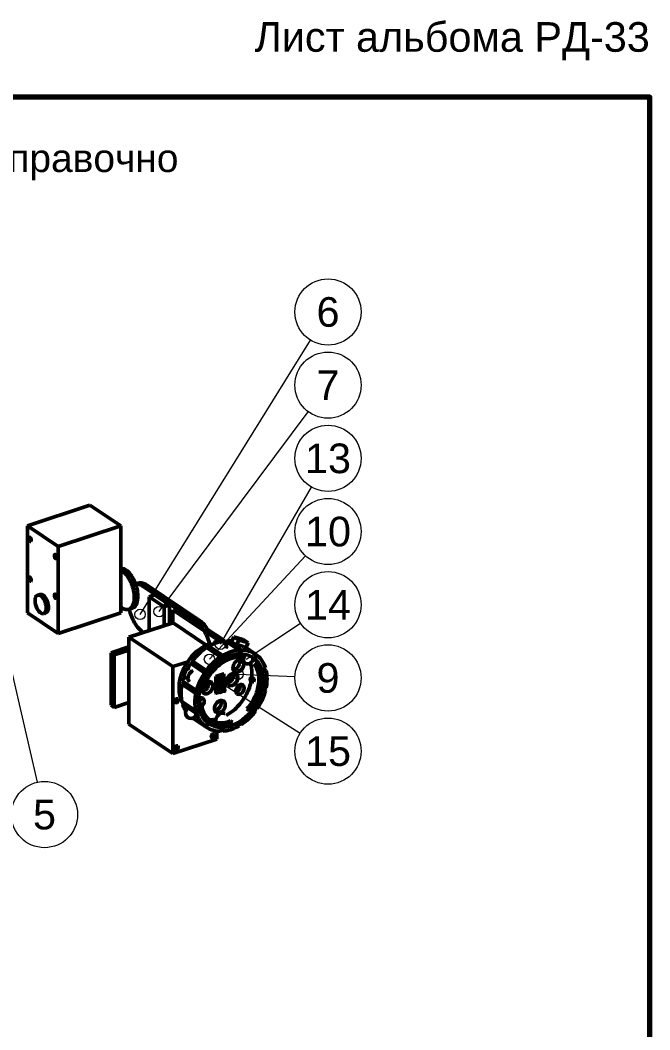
# Model space of a CAD drawing. Header units: millimetres. Extents: x 40 to 830, y 10 to 593.
# Drawn here: x 685.4 to 830, y 359.9 to 591.6 of the extents above; entities that cross this region are included whole.
import ezdxf
from ezdxf.enums import TextEntityAlignment as Align

# ---------------------------------------------------------------- set-up
doc = ezdxf.new("R2010")
doc.units = ezdxf.units.MM
doc.header["$LTSCALE"] = 2
for name, color, linetype, lineweight in [('КОНТУР', 7, 'Continuous', 50), ('РАЗМЕРЫ', 5, 'Continuous', 18), ('РАМКА', 7, 'Continuous', 70), ('ТЕКСТ', 7, 'Continuous', 25)]:
    doc.layers.add(name, color=color, linetype=linetype, lineweight=lineweight)
doc.styles.add('GOST', font='arial.ttf')

msp = doc.modelspace()

# ---------------------------------------------------------------- linework, layer by layer
at = {"layer": 'КОНТУР'}
for p, q in [((687.1, 475.6), (701.43, 480.31)), ((708.52, 475.56), (701.43, 480.31)), ((694.19, 470.85), (687.1, 475.6)), ((687.1, 455.64), (687.1, 475.6)), ((694.19, 470.85), (708.52, 475.56)), ((708.52, 455.6), (708.52, 475.56)), ((694.19, 450.89), (694.19, 470.85)), ((711.94, 462.23), (712.57, 462.44)), ((714.45, 462.03), (713.63, 461.77)), ((713.63, 461.77), (725.82, 453.59)), ((714.45, 462.03), (726.64, 453.86)), ((689.45, 459.7), (689.94, 459.86)), ((715.04, 459.32), (716.27, 459.73)), ((715.04, 451.53), (715.04, 459.32)), ((715.04, 459.32), (718.48, 457.02)), ((716.27, 459.73), (719.71, 457.42)), ((710.39, 456.41), (711.21, 456.68)), ((718.48, 457.02), (719.71, 457.42)), ((718.48, 452.66), (718.48, 457.02)), ((719.71, 453.06), (719.71, 457.42)), ((694.19, 450.89), (687.1, 455.64)), ((690.85, 455.43), (691.34, 455.59)), ((694.19, 450.89), (708.52, 455.6)), ((720.51, 456.32), (720.51, 453.33)), ((727.67, 451.52), (720.51, 456.32)), ((720.56, 453.34), (710.43, 450.01)), ((720.56, 453.34), (728.18, 448.23)), ((726.64, 453.86), (725.82, 453.59)), ((710.43, 450.01), (720.47, 443.28)), ((710.43, 450.01), (710.43, 430.05)), ((713.74, 451.1), (713.63, 451.17)), ((727.67, 451.52), (728.49, 451.79)), ((731.12, 449.2), (727.67, 451.52)), ((731.94, 449.47), (728.49, 451.79)), ((733.96, 449), (734.48, 450.13)), ((734.48, 450.13), (736.61, 449.51)), ((735.63, 449.36), (734.48, 450.13)), ((706.34, 446.45), (710.43, 447.8)), ((728.23, 447.63), (731.43, 445.49)), ((728.66, 448.45), (729.11, 448.15)), ((728.79, 447.97), (731.98, 445.83)), ((729.89, 448.85), (730.2, 448.65)), ((729.89, 448.52), (729.89, 448.85)), ((731.94, 449.47), (731.12, 449.2)), ((731.12, 449.03), (731.12, 449.2)), ((731.94, 449.13), (731.94, 449.47)), ((732.51, 449.2), (735.71, 447.05)), ((733.07, 449.22), (736.26, 447.08)), ((733.96, 449), (735.11, 448.23)), ((735.11, 448.23), (735.63, 449.36)), ((735.63, 449.36), (737.76, 448.74)), ((737.76, 448.74), (736.61, 449.51)), ((737.24, 447.6), (737.76, 448.74)), ((737.25, 447.63), (739.45, 446.15)), ((737.25, 447.63), (739.47, 446.14)), ((706.34, 434.4), (706.34, 446.45)), ((706.34, 446.45), (707.05, 445.97)), ((707.05, 445.97), (710.43, 447.08)), ((707.05, 433.92), (707.05, 445.97)), ((736.53, 446.13), (736.19, 445.59)), ((736.19, 445.59), (736.49, 445.42)), ((736.21, 445.61), (736.49, 445.42)), ((736.53, 446.14), (736.53, 446.13)), ((739.47, 446.11), (739.89, 445.82)), ((723.91, 444.41), (720.47, 443.28)), ((720.47, 443.28), (720.47, 423.32)), ((724.6, 443.99), (727.8, 441.85)), ((725.01, 444.56), (728.2, 442.42)), ((736.71, 444.3), (737.12, 444.02)), ((739.14, 443.94), (739.44, 443.77)), ((739.14, 443.94), (739.6, 443.63)), ((739.77, 444.31), (739.44, 443.77)), ((739.89, 443.46), (739.44, 443.77)), ((739.6, 443.63), (739.89, 443.46)), ((739.77, 444.31), (740.23, 444)), ((740.23, 444), (739.89, 443.46)), ((740.23, 444), (740.23, 444)), ((741.55, 442.65), (741.91, 442.41)), ((730.34, 440.97), (732.23, 441.59)), ((730.34, 437.18), (730.34, 440.97)), ((730.43, 440.91), (730.34, 440.97)), ((730.43, 440.91), (732.23, 441.51)), ((730.43, 437.2), (730.43, 440.91)), ((730.8, 440.36), (731.32, 440.01)), ((731.05, 440.73), (731.57, 440.38)), ((731.61, 440.63), (732.14, 440.27)), ((731.87, 441), (732.39, 440.65)), ((732.23, 441.51), (732.14, 441.57)), ((732.23, 441.51), (732.23, 441.59)), ((732.23, 440.76), (732.23, 441.51)), ((738.67, 440.81), (739.18, 440.46)), ((722.59, 439.25), (725.78, 437.11)), ((722.74, 439.9), (725.93, 437.76)), ((727.3, 439.44), (727.31, 439.47)), ((727.3, 439.44), (727.76, 439.13)), ((727.32, 439.49), (727.83, 439.56)), ((727.32, 439.49), (727.32, 439.49)), ((727.76, 439.13), (727.83, 439.56)), ((730.8, 439.48), (731.32, 439.12)), ((730.8, 438.59), (731.32, 438.24)), ((731.05, 439.85), (731.57, 439.5)), ((731.05, 438.97), (731.57, 438.61)), ((731.05, 438.08), (731.57, 437.73)), ((731.61, 439.74), (732.14, 439.39)), ((731.61, 438.86), (732.14, 438.51)), ((731.61, 437.98), (732.14, 437.63)), ((731.87, 440.12), (732.39, 439.77)), ((731.87, 439.24), (732.39, 438.88)), ((731.87, 438.35), (732.39, 438)), ((732.23, 439.87), (732.23, 440.25)), ((732.23, 438.99), (732.23, 439.37)), ((732.23, 438.11), (732.23, 438.49)), ((738.23, 440.19), (738.48, 440.03)), ((738.43, 440.2), (738.94, 439.85)), ((730.43, 437.2), (730.34, 437.26)), ((730.34, 437.18), (730.43, 437.21)), ((730.43, 437.2), (731.18, 437.45)), ((730.8, 437.71), (731.32, 437.36)), ((731.63, 437.6), (732, 437.72)), ((741.57, 437.88), (741.76, 437.75)), ((706.34, 434.4), (707.05, 433.92)), ((707.05, 433.92), (710.43, 435.03)), ((722.59, 435.24), (725.78, 433.09)), ((722.74, 434.69), (725.93, 432.55)), ((726.43, 434.45), (726.53, 434.47)), ((726.48, 434.09), (726.99, 434.16)), ((726.48, 434.09), (726.48, 434.09)), ((726.53, 434.47), (726.6, 434.9)), ((726.99, 434.16), (726.53, 434.47)), ((726.6, 434.9), (727.06, 434.59)), ((726.99, 434.16), (727.06, 434.59)), ((737.52, 433.55), (737.98, 433.24)), ((738.35, 433.51), (737.98, 433.24)), ((738.53, 433.04), (738.35, 433.51)), ((739.89, 433.66), (739.89, 433.66)), ((725.11, 431.45), (728.2, 429.38)), ((725.11, 431.45), (728.22, 429.36)), ((725.14, 431.46), (727.8, 429.68)), ((738.1, 433.33), (738.53, 433.04)), ((738.53, 433.04), (738.53, 433.04)), ((710.43, 430.05), (720.47, 423.32)), ((733.72, 430.8), (734.17, 430.5)), ((734.17, 430.5), (733.81, 430.23)), ((733.99, 429.77), (733.81, 430.23)), ((733.99, 429.76), (733.99, 429.77)), ((736.04, 430.16), (736.26, 430.02)), ((730.6, 426.65), (720.47, 423.32)), ((730.6, 428.48), (730.6, 426.65)), ((731.61, 428.7), (731.98, 428.45))]:
    msp.add_line(p, q, dxfattribs=at)
for points in [[(687.42, 472.69), (687.42, 472.73), (687.42, 472.78), (687.43, 472.82), (687.44, 472.86), (687.46, 472.89), (687.48, 472.93), (687.51, 472.96), (687.55, 472.98)], [(687.55, 472.98), (687.69, 472.95), (687.8, 472.85), (687.88, 472.72), (687.94, 472.58), (687.98, 472.43), (687.99, 472.28), (687.96, 472.13), (687.86, 472.03)], [(687.86, 472.03), (687.75, 472.03), (687.66, 472.09), (687.58, 472.18), (687.53, 472.27), (687.48, 472.37), (687.45, 472.47), (687.42, 472.58), (687.42, 472.69)], [(693.29, 468.75), (693.3, 468.79), (693.3, 468.83), (693.31, 468.87), (693.32, 468.91), (693.34, 468.95), (693.36, 468.99), (693.39, 469.01), (693.42, 469.03)], [(693.74, 468.08), (693.63, 468.09), (693.54, 468.15), (693.46, 468.23), (693.41, 468.33), (693.36, 468.43), (693.32, 468.53), (693.3, 468.64), (693.29, 468.75)], [(693.42, 469.03), (693.57, 469.01), (693.68, 468.91), (693.76, 468.78), (693.82, 468.64), (693.86, 468.49), (693.87, 468.34), (693.84, 468.19), (693.74, 468.08)], [(708.52, 465.86), (708.92, 465.82), (709.31, 465.7), (709.66, 465.5), (709.99, 465.26), (710.29, 464.99), (710.56, 464.69), (710.81, 464.37), (711.05, 464.04), (711.26, 463.7), (711.45, 463.34), (711.63, 462.98), (711.79, 462.61), (711.94, 462.23), (712.06, 461.84), (712.18, 461.45), (712.27, 461.06), (712.35, 460.66), (712.41, 460.26), (712.44, 459.86), (712.46, 459.45), (712.45, 459.05), (712.41, 458.64), (712.34, 458.25), (712.23, 457.86), (712.07, 457.48), (711.85, 457.14), (711.56, 456.86), (711.21, 456.68)], [(687.42, 463.55), (687.42, 463.6), (687.42, 463.64), (687.43, 463.68), (687.44, 463.72), (687.46, 463.75), (687.48, 463.79), (687.51, 463.82), (687.55, 463.84)], [(687.86, 462.89), (687.75, 462.89), (687.66, 462.95), (687.58, 463.04), (687.53, 463.13), (687.48, 463.23), (687.45, 463.34), (687.42, 463.44), (687.42, 463.55)], [(687.55, 463.84), (687.69, 463.81), (687.8, 463.71), (687.88, 463.58), (687.94, 463.44), (687.98, 463.29), (687.99, 463.14), (687.96, 462.99), (687.86, 462.89)], [(708.52, 465.41), (708.87, 465.22), (709.2, 464.97), (709.49, 464.7), (709.76, 464.4), (710.01, 464.08), (710.24, 463.75), (710.45, 463.4), (710.65, 463.05), (710.82, 462.69), (710.98, 462.32), (711.12, 461.94), (711.25, 461.56), (711.36, 461.17), (711.46, 460.77), (711.53, 460.38), (711.59, 459.98), (711.63, 459.58), (711.64, 459.17), (711.63, 458.77), (711.59, 458.37), (711.52, 457.97), (711.41, 457.58), (711.25, 457.21), (711.03, 456.87), (710.74, 456.59), (710.39, 456.41)], [(711.94, 462.22), (712.16, 462.24), (712.39, 462.24), (712.61, 462.21), (712.83, 462.16), (713.04, 462.08), (713.24, 461.99), (713.44, 461.88), (713.63, 461.77)], [(712.57, 462.44), (712.82, 462.5), (713.06, 462.52), (713.31, 462.5), (713.55, 462.45), (713.79, 462.38), (714.02, 462.28), (714.24, 462.17), (714.45, 462.03)], [(688.86, 458.43), (688.87, 458.62), (688.88, 458.8), (688.92, 458.98), (688.97, 459.16), (689.05, 459.33), (689.15, 459.49), (689.28, 459.62), (689.45, 459.7)], [(689.45, 459.7), (689.86, 459.7), (690.23, 459.5), (690.53, 459.21), (690.78, 458.87), (690.99, 458.5), (691.16, 458.12), (691.29, 457.72), (691.39, 457.31), (691.43, 456.89), (691.43, 456.47), (691.36, 456.06), (691.18, 455.68), (690.85, 455.43)], [(689.94, 459.86), (690.35, 459.86), (690.72, 459.66), (691.02, 459.37), (691.28, 459.03), (691.48, 458.67), (691.65, 458.28), (691.78, 457.88), (691.88, 457.47), (691.93, 457.05), (691.92, 456.63), (691.85, 456.22), (691.67, 455.84), (691.34, 455.59)], [(693.29, 459.61), (693.3, 459.65), (693.3, 459.69), (693.31, 459.74), (693.32, 459.78), (693.34, 459.81), (693.36, 459.85), (693.39, 459.88), (693.42, 459.89)], [(693.74, 458.94), (693.63, 458.95), (693.54, 459.01), (693.46, 459.1), (693.41, 459.19), (693.36, 459.29), (693.32, 459.39), (693.3, 459.5), (693.29, 459.61)], [(693.42, 459.89), (693.57, 459.87), (693.68, 459.77), (693.76, 459.64), (693.82, 459.5), (693.86, 459.35), (693.87, 459.2), (693.84, 459.05), (693.74, 458.94)], [(690.85, 455.43), (690.42, 455.44), (690.04, 455.66), (689.73, 455.97), (689.47, 456.33), (689.26, 456.72), (689.09, 457.13), (688.97, 457.56), (688.89, 457.99), (688.86, 458.43)], [(710.39, 456.41), (710.14, 456.35), (709.88, 456.35), (709.63, 456.39), (709.38, 456.47), (709.15, 456.57), (708.93, 456.7), (708.72, 456.85), (708.52, 457.01)], [(713.63, 451.17), (713.29, 451.42), (712.98, 451.7), (712.69, 452), (712.42, 452.32), (712.17, 452.65), (711.93, 452.99), (711.72, 453.35), (711.51, 453.71), (711.32, 454.08), (711.15, 454.46), (710.99, 454.85), (710.84, 455.24), (710.71, 455.63), (710.59, 456.03), (710.48, 456.44)], [(725.82, 453.59), (726.1, 453.39), (726.37, 453.16), (726.62, 452.91), (726.85, 452.65), (727.08, 452.38), (727.29, 452.1), (727.48, 451.81), (727.67, 451.52)], [(726.64, 453.86), (726.92, 453.66), (727.19, 453.43), (727.44, 453.18), (727.67, 452.92), (727.89, 452.65), (728.1, 452.37), (728.3, 452.08), (728.49, 451.79)], [(727.67, 451.52), (727.89, 451.13), (728.1, 450.74), (728.28, 450.34), (728.46, 449.93), (728.61, 449.51), (728.75, 449.09), (728.88, 448.66), (728.99, 448.23)], [(722.83, 434.76), (722.63, 435.12), (722.46, 435.48), (722.31, 435.85), (722.18, 436.24), (722.08, 436.63), (722.01, 437.03), (721.95, 437.43), (721.92, 437.83), (721.91, 438.23), (721.91, 438.64), (721.94, 439.04), (721.98, 439.44), (722.04, 439.84), (722.11, 440.24), (722.2, 440.63), (722.31, 441.02), (722.42, 441.41), (722.56, 441.79), (722.7, 442.16), (722.86, 442.53), (723.03, 442.9), (723.22, 443.26), (723.41, 443.61), (723.62, 443.96), (723.83, 444.3), (724.06, 444.63), (724.3, 444.96), (724.55, 445.28), (724.81, 445.58), (725.08, 445.88), (725.36, 446.18), (725.65, 446.46), (725.95, 446.73), (726.26, 446.99), (726.58, 447.24), (726.9, 447.47), (727.24, 447.7), (727.58, 447.91), (727.93, 448.1), (728.3, 448.28), (728.66, 448.45)], [(725.01, 444.56), (725.26, 444.88), (725.51, 445.2), (725.78, 445.5), (726.06, 445.8), (726.34, 446.09), (726.64, 446.37), (726.94, 446.64), (727.25, 446.91), (727.57, 447.16), (727.9, 447.4), (728.23, 447.63)], [(728.45, 447.48), (728.53, 447.5), (728.6, 447.54), (728.67, 447.6), (728.72, 447.66), (728.76, 447.73), (728.78, 447.81), (728.8, 447.89), (728.79, 447.97)], [(728.79, 447.97), (729.01, 448.1), (729.24, 448.22), (729.47, 448.33), (729.7, 448.44), (729.93, 448.54), (730.17, 448.64), (730.41, 448.73), (730.65, 448.81)], [(729.89, 448.85), (730.08, 448.89), (730.26, 448.93), (730.45, 448.96), (730.64, 448.99), (730.82, 449.01), (731.01, 449.03), (731.2, 449.04), (731.39, 449.04)], [(730.65, 448.81), (730.7, 448.83), (730.74, 448.84), (730.79, 448.86), (730.83, 448.87), (730.88, 448.88), (730.92, 448.9), (730.97, 448.91), (731.01, 448.92)], [(731.54, 449.05), (731.66, 449.08), (731.78, 449.1), (731.91, 449.12), (732.03, 449.14), (732.15, 449.16), (732.27, 449.17), (732.39, 449.18), (732.51, 449.2)], [(732.88, 448.95), (732.92, 448.97), (732.95, 449), (732.97, 449.03), (733, 449.07), (733.02, 449.1), (733.04, 449.14), (733.06, 449.18), (733.07, 449.22)], [(733.07, 449.22), (733.19, 449.22), (733.31, 449.21), (733.43, 449.21), (733.55, 449.2), (733.67, 449.19), (733.79, 449.18), (733.91, 449.16), (734.03, 449.14)], [(737.24, 447.6), (736.99, 447.73), (736.73, 447.84), (736.47, 447.94), (736.21, 448.02), (735.94, 448.09), (735.66, 448.15), (735.39, 448.19), (735.11, 448.23)], [(727.32, 439.49), (727.48, 439.86), (727.67, 440.22), (727.86, 440.58), (728.06, 440.93), (728.28, 441.27), (728.51, 441.61), (728.74, 441.94), (728.99, 442.26), (729.25, 442.57), (729.52, 442.88), (729.8, 443.17), (730.08, 443.46), (730.38, 443.73), (730.69, 444), (731.01, 444.25), (731.33, 444.49), (731.67, 444.72), (732.01, 444.94), (732.36, 445.14), (732.72, 445.33), (733.09, 445.5), (733.46, 445.66), (733.84, 445.79)], [(727.32, 439.49), (727.49, 439.86), (727.67, 440.22), (727.86, 440.58), (728.07, 440.93), (728.28, 441.27), (728.51, 441.61), (728.75, 441.94), (728.99, 442.26), (729.25, 442.57), (729.52, 442.88), (729.8, 443.17), (730.09, 443.46), (730.38, 443.73), (730.69, 444), (731.01, 444.25), (731.33, 444.49), (731.67, 444.72), (732.01, 444.94), (732.36, 445.14), (732.72, 445.33), (733.09, 445.5), (733.46, 445.65), (733.84, 445.79)], [(727.76, 439.13), (727.93, 439.51), (728.11, 439.89), (728.31, 440.26), (728.52, 440.62), (728.74, 440.98), (728.97, 441.33), (729.22, 441.66), (729.48, 441.99), (729.75, 442.31), (730.03, 442.62), (730.33, 442.92), (730.63, 443.21), (730.95, 443.48), (731.28, 443.74), (731.61, 443.99), (731.96, 444.22), (732.32, 444.44), (732.69, 444.64), (733.06, 444.82), (733.45, 444.98), (733.84, 445.13)], [(728.2, 442.42), (728.45, 442.74), (728.71, 443.05), (728.97, 443.36), (729.25, 443.66), (729.54, 443.95), (729.83, 444.23), (730.13, 444.5), (730.44, 444.76), (730.76, 445.02), (731.09, 445.26), (731.43, 445.49)], [(731.43, 445.49), (731.43, 445.47), (731.44, 445.45), (731.45, 445.44), (731.46, 445.42), (731.47, 445.41), (731.48, 445.39), (731.49, 445.38), (731.51, 445.37)], [(731.51, 445.37), (731.6, 445.34), (731.7, 445.35), (731.79, 445.4), (731.87, 445.46), (731.93, 445.54), (731.97, 445.63), (731.99, 445.73), (731.98, 445.83)], [(731.98, 445.83), (732.2, 445.95), (732.43, 446.07), (732.66, 446.19), (732.89, 446.3), (733.13, 446.4), (733.36, 446.5), (733.6, 446.59), (733.84, 446.67)], [(733.84, 446.67), (734.07, 446.74), (734.3, 446.81), (734.53, 446.87), (734.76, 446.92), (735, 446.96), (735.23, 447), (735.47, 447.03), (735.71, 447.05)], [(733.84, 445.79), (734.17, 445.89), (734.5, 445.98), (734.83, 446.05), (735.17, 446.1), (735.51, 446.14), (735.85, 446.16), (736.19, 446.16), (736.53, 446.14)], [(733.84, 445.79), (734.17, 445.89), (734.5, 445.97), (734.83, 446.04), (735.17, 446.09), (735.51, 446.13), (735.85, 446.15), (736.19, 446.15), (736.53, 446.13)], [(733.84, 445.13), (734.17, 445.22), (734.49, 445.3), (734.82, 445.37), (735.15, 445.42), (735.49, 445.45), (735.82, 445.46), (736.16, 445.45), (736.49, 445.42)], [(735.71, 447.05), (735.7, 447.02), (735.7, 446.98), (735.7, 446.94), (735.71, 446.9), (735.72, 446.87), (735.74, 446.83), (735.76, 446.8), (735.79, 446.78)], [(735.79, 446.78), (735.86, 446.75), (735.94, 446.75), (736.02, 446.77), (736.09, 446.82), (736.15, 446.87), (736.2, 446.93), (736.24, 447), (736.26, 447.08)], [(736.26, 447.08), (736.69, 447.06), (737.11, 447.02), (737.52, 446.95), (737.94, 446.85), (738.34, 446.72), (738.73, 446.56), (739.11, 446.36), (739.47, 446.14)], [(736.53, 446.13), (736.84, 446.09), (737.16, 446.04), (737.47, 445.97), (737.77, 445.87), (738.07, 445.76), (738.36, 445.63), (738.64, 445.48), (738.91, 445.31)], [(737.12, 444.02), (736.92, 444.21), (736.79, 444.46), (736.73, 444.74), (736.74, 445.02), (736.79, 445.29), (736.88, 445.56), (737.01, 445.81), (737.18, 446.04)], [(739.11, 445.17), (738.98, 444.87), (738.81, 444.59), (738.6, 444.35), (738.35, 444.14), (738.06, 443.98), (737.75, 443.89), (737.42, 443.9), (737.12, 444.02)], [(738.91, 445.31), (739.1, 445.18), (739.29, 445.03), (739.46, 444.88), (739.63, 444.72), (739.79, 444.55), (739.95, 444.37), (740.09, 444.19), (740.23, 444)], [(739.49, 446.13), (739.46, 446.08), (739.43, 446.02), (739.42, 445.96), (739.41, 445.9), (739.41, 445.84), (739.43, 445.78), (739.46, 445.73), (739.5, 445.69)], [(739.47, 446.14), (739.47, 446.14), (739.47, 446.14), (739.48, 446.14), (739.48, 446.14), (739.48, 446.13), (739.48, 446.13), (739.49, 446.13), (739.49, 446.13)], [(739.5, 445.69), (739.55, 445.67), (739.61, 445.66), (739.66, 445.66), (739.72, 445.68), (739.77, 445.71), (739.82, 445.74), (739.86, 445.78), (739.89, 445.82)], [(739.89, 445.82), (740.22, 445.54), (740.51, 445.22), (740.79, 444.88), (741.03, 444.53), (741.25, 444.16), (741.45, 443.77), (741.62, 443.37), (741.76, 442.96)], [(723.49, 440.4), (723.23, 440.7), (723.11, 441.08), (723.12, 441.48), (723.22, 441.87), (723.41, 442.22), (723.66, 442.54), (723.97, 442.79), (724.33, 442.97)], [(723.83, 442.69), (723.91, 442.86), (724.01, 443.02), (724.1, 443.19), (724.2, 443.35), (724.29, 443.51), (724.39, 443.67), (724.5, 443.83), (724.6, 443.99)], [(724.61, 443.98), (724.72, 443.95), (724.83, 443.98), (724.93, 444.04), (725.01, 444.13), (725.06, 444.24), (725.09, 444.35), (725.07, 444.46), (725.01, 444.56)], [(725.09, 444.4), (725.05, 444.34), (725.01, 444.29), (724.97, 444.23), (724.93, 444.18), (724.89, 444.12), (724.85, 444.07), (724.81, 444.01), (724.77, 443.96)], [(734.69, 442.17), (734.42, 442.47), (734.3, 442.86), (734.31, 443.26), (734.42, 443.66), (734.61, 444.02), (734.86, 444.34), (735.18, 444.6), (735.54, 444.78)], [(735.85, 444.84), (735.92, 444.47), (735.88, 444.1), (735.76, 443.74), (735.58, 443.41), (735.35, 443.11), (735.06, 442.87), (734.73, 442.69), (734.36, 442.61)], [(736.39, 444.7), (736.67, 444.39), (736.78, 444), (736.77, 443.58), (736.65, 443.19), (736.46, 442.82), (736.19, 442.5), (735.87, 442.24), (735.49, 442.07), (735.08, 442.03), (734.69, 442.17)], [(735.54, 444.78), (735.65, 444.81), (735.76, 444.83), (735.87, 444.84), (735.98, 444.84), (736.09, 444.83), (736.19, 444.8), (736.3, 444.76), (736.39, 444.7)], [(736.26, 444.6), (736.23, 444.62), (736.19, 444.65), (736.16, 444.67), (736.13, 444.7), (736.1, 444.73), (736.08, 444.77), (736.05, 444.8), (736.03, 444.83)], [(739.14, 443.94), (739.36, 443.61), (739.56, 443.26), (739.73, 442.89), (739.88, 442.52), (740, 442.13), (740.09, 441.74), (740.16, 441.34), (740.2, 440.94), (740.22, 440.54), (740.22, 440.13), (740.21, 439.73), (740.17, 439.33), (740.11, 438.93), (740.04, 438.54), (739.95, 438.14), (739.84, 437.75), (739.72, 437.37), (739.59, 436.99), (739.44, 436.62), (739.27, 436.25), (739.1, 435.88), (738.91, 435.53), (738.71, 435.18), (738.49, 434.84), (738.27, 434.5), (738.03, 434.18), (737.78, 433.86), (737.52, 433.55)], [(739.6, 443.63), (739.82, 443.3), (740.02, 442.95), (740.19, 442.58), (740.34, 442.21), (740.45, 441.82), (740.55, 441.43), (740.61, 441.03), (740.66, 440.63), (740.68, 440.23), (740.68, 439.83), (740.66, 439.42), (740.63, 439.02), (740.57, 438.62), (740.5, 438.23), (740.41, 437.84), (740.3, 437.45), (740.18, 437.06), (740.05, 436.68), (739.9, 436.31), (739.73, 435.94), (739.56, 435.58), (739.37, 435.22), (739.17, 434.87), (738.95, 434.53), (738.73, 434.2), (738.49, 433.87), (738.24, 433.55), (737.98, 433.24)], [(738.31, 444.11), (738.43, 443.71), (738.52, 443.29), (738.59, 442.87), (738.63, 442.45), (738.66, 442.03), (738.66, 441.6), (738.64, 441.18), (738.6, 440.76)], [(740.23, 444), (740.45, 443.66), (740.64, 443.3), (740.81, 442.92), (740.95, 442.54), (741.06, 442.15), (741.15, 441.75), (741.22, 441.35), (741.27, 440.94), (741.3, 440.54), (741.3, 440.13), (741.29, 439.72), (741.26, 439.31), (741.21, 438.91), (741.14, 438.5), (741.06, 438.1), (740.97, 437.71), (740.86, 437.31), (740.73, 436.93), (740.59, 436.54), (740.44, 436.16), (740.27, 435.79), (740.09, 435.42), (739.91, 435.06), (739.7, 434.7), (739.49, 434.36), (739.27, 434.01), (739.03, 433.68), (738.79, 433.35), (738.53, 433.04)], [(740.23, 444), (740.45, 443.65), (740.64, 443.29), (740.8, 442.92), (740.94, 442.54), (741.06, 442.15), (741.15, 441.75), (741.22, 441.35), (741.27, 440.94), (741.29, 440.53), (741.3, 440.13), (741.29, 439.72), (741.25, 439.31), (741.21, 438.91), (741.14, 438.5), (741.06, 438.1), (740.96, 437.71), (740.85, 437.31), (740.73, 436.93), (740.59, 436.54), (740.43, 436.16), (740.27, 435.79), (740.09, 435.42), (739.9, 435.06), (739.7, 434.71), (739.49, 434.36), (739.26, 434.02), (739.03, 433.68), (738.78, 433.36), (738.53, 433.04)], [(741.76, 442.96), (741.69, 442.91), (741.64, 442.85), (741.59, 442.77), (741.56, 442.7), (741.55, 442.62), (741.56, 442.53), (741.58, 442.46), (741.64, 442.4)], [(722.74, 439.9), (722.78, 440.05), (722.82, 440.2), (722.86, 440.34), (722.91, 440.49), (722.96, 440.64), (723, 440.79), (723.06, 440.93), (723.11, 441.08)], [(724.35, 439.82), (724.09, 440.12), (723.97, 440.5), (723.98, 440.9), (724.08, 441.29), (724.27, 441.65), (724.52, 441.96), (724.83, 442.22), (725.19, 442.39)], [(725.93, 437.76), (726.04, 438.15), (726.16, 438.54), (726.3, 438.93), (726.45, 439.32), (726.61, 439.69), (726.78, 440.07), (726.96, 440.43), (727.15, 440.8), (727.36, 441.15), (727.57, 441.5), (727.8, 441.85)], [(727.8, 441.84), (727.91, 441.81), (728.02, 441.84), (728.12, 441.9), (728.2, 441.99), (728.26, 442.09), (728.28, 442.21), (728.27, 442.32), (728.2, 442.42)], [(727.8, 441.85), (727.8, 441.85), (727.8, 441.85), (727.8, 441.85), (727.8, 441.85), (727.8, 441.85), (727.8, 441.85), (727.8, 441.85), (727.8, 441.84)], [(730.92, 440.74), (730.87, 440.72), (730.82, 440.68), (730.78, 440.63), (730.76, 440.58), (730.74, 440.52), (730.74, 440.46), (730.76, 440.4), (730.8, 440.36)], [(731.05, 440.73), (731.03, 440.74), (731.02, 440.75), (731, 440.75), (730.98, 440.75), (730.97, 440.75), (730.95, 440.75), (730.94, 440.75), (730.92, 440.74)], [(731.32, 440.01), (731.28, 440.05), (731.26, 440.11), (731.27, 440.17), (731.28, 440.23), (731.31, 440.28), (731.35, 440.33), (731.39, 440.36), (731.45, 440.39)], [(731.57, 440.38), (731.62, 440.32), (731.63, 440.24), (731.62, 440.17), (731.58, 440.1), (731.53, 440.04), (731.47, 440), (731.39, 439.98), (731.32, 440.01)], [(731.45, 440.39), (731.46, 440.4), (731.48, 440.4), (731.5, 440.4), (731.51, 440.4), (731.53, 440.4), (731.54, 440.39), (731.56, 440.39), (731.57, 440.38)], [(731.74, 441.01), (731.69, 440.99), (731.64, 440.95), (731.6, 440.9), (731.57, 440.85), (731.56, 440.79), (731.56, 440.73), (731.57, 440.67), (731.61, 440.63)], [(731.87, 441), (731.85, 441.01), (731.84, 441.02), (731.82, 441.02), (731.8, 441.02), (731.79, 441.02), (731.77, 441.02), (731.76, 441.02), (731.74, 441.01)], [(732.14, 440.27), (732.1, 440.32), (732.08, 440.38), (732.08, 440.44), (732.1, 440.49), (732.13, 440.55), (732.17, 440.6), (732.21, 440.63), (732.27, 440.66)], [(732.39, 440.65), (732.44, 440.59), (732.45, 440.51), (732.44, 440.44), (732.4, 440.37), (732.35, 440.31), (732.29, 440.27), (732.21, 440.25), (732.14, 440.27)], [(732.27, 440.66), (732.28, 440.66), (732.3, 440.67), (732.31, 440.67), (732.33, 440.67), (732.35, 440.67), (732.36, 440.66), (732.38, 440.66), (732.39, 440.65)], [(733.29, 439.04), (733.02, 439.35), (732.89, 439.74), (732.9, 440.16), (733.01, 440.56), (733.2, 440.93), (733.46, 441.25), (733.78, 441.51), (734.15, 441.7)], [(733.82, 441.54), (733.92, 441.31), (733.92, 441.06), (733.86, 440.82), (733.75, 440.6), (733.59, 440.41), (733.39, 440.26), (733.15, 440.17), (732.91, 440.17)], [(734.45, 441.76), (734.51, 441.38), (734.47, 441.01), (734.35, 440.65), (734.17, 440.32), (733.93, 440.03), (733.64, 439.78), (733.31, 439.6), (732.94, 439.52)], [(735.02, 441.62), (735.29, 441.3), (735.41, 440.9), (735.4, 440.48), (735.28, 440.08), (735.08, 439.7), (734.82, 439.38), (734.49, 439.12), (734.1, 438.94), (733.68, 438.9), (733.29, 439.04)], [(734.15, 441.7), (734.26, 441.73), (734.37, 441.75), (734.48, 441.76), (734.6, 441.76), (734.71, 441.74), (734.82, 441.71), (734.92, 441.67), (735.02, 441.62)], [(738.55, 440.75), (738.45, 440.7), (738.37, 440.63), (738.3, 440.55), (738.25, 440.45), (738.22, 440.35), (738.22, 440.24), (738.25, 440.14), (738.32, 440.06)], [(738.43, 440.2), (738.38, 440.25), (738.35, 440.32), (738.34, 440.4), (738.34, 440.47), (738.37, 440.54), (738.4, 440.61), (738.45, 440.67), (738.5, 440.73)], [(738.43, 440.65), (738.43, 440.65), (738.43, 440.66), (738.43, 440.66), (738.43, 440.67), (738.43, 440.67), (738.43, 440.68), (738.43, 440.68), (738.43, 440.69)], [(738.6, 440.79), (738.6, 440.79), (738.61, 440.79), (738.61, 440.79), (738.61, 440.79), (738.61, 440.79), (738.62, 440.8), (738.62, 440.8), (738.62, 440.8)], [(738.62, 440.8), (738.63, 440.8), (738.63, 440.8), (738.64, 440.8), (738.65, 440.8), (738.65, 440.81), (738.66, 440.81), (738.66, 440.81), (738.67, 440.81)], [(738.94, 439.85), (738.88, 439.92), (738.85, 440.01), (738.86, 440.1), (738.88, 440.19), (738.92, 440.28), (738.98, 440.35), (739.06, 440.41), (739.14, 440.45)], [(739.08, 439.82), (739.1, 439.9), (739.11, 439.98), (739.13, 440.06), (739.14, 440.14), (739.15, 440.22), (739.16, 440.3), (739.17, 440.38), (739.18, 440.46)], [(739.14, 440.45), (739.14, 440.45), (739.15, 440.46), (739.16, 440.46), (739.16, 440.46), (739.17, 440.46), (739.17, 440.46), (739.18, 440.46), (739.18, 440.46)], [(741.64, 442.4), (741.67, 442.38), (741.71, 442.37), (741.74, 442.37), (741.77, 442.37), (741.81, 442.37), (741.84, 442.38), (741.87, 442.39), (741.91, 442.41)], [(741.91, 442.41), (741.99, 442.01), (742.05, 441.61), (742.09, 441.21), (742.11, 440.81), (742.12, 440.4), (742.11, 440), (742.08, 439.6), (742.04, 439.19), (741.98, 438.79), (741.91, 438.39)], [(722.59, 435.24), (722.51, 435.63), (722.45, 436.03), (722.41, 436.43), (722.38, 436.84), (722.38, 437.24), (722.39, 437.65), (722.42, 438.05), (722.46, 438.45), (722.52, 438.85), (722.59, 439.25)], [(722.59, 439.25), (722.68, 439.27), (722.75, 439.31), (722.82, 439.37), (722.87, 439.44), (722.91, 439.52), (722.94, 439.6), (722.95, 439.69), (722.93, 439.77)], [(722.93, 439.77), (722.92, 439.73), (722.91, 439.68), (722.9, 439.64), (722.89, 439.59), (722.88, 439.55), (722.88, 439.51), (722.87, 439.46), (722.86, 439.42)], [(726.48, 434.09), (726.43, 434.51), (726.4, 434.93), (726.39, 435.36), (726.4, 435.79), (726.44, 436.21), (726.49, 436.64), (726.56, 437.06), (726.65, 437.47), (726.75, 437.89), (726.87, 438.3), (727.01, 438.7), (727.16, 439.1), (727.32, 439.49)], [(727.56, 437.16), (727.35, 437.36), (727.22, 437.61), (727.16, 437.89), (727.16, 438.18), (727.21, 438.47), (727.31, 438.74), (727.44, 439), (727.61, 439.23)], [(728.09, 439.66), (728.18, 439.43), (728.19, 439.18), (728.13, 438.94), (728.01, 438.72), (727.85, 438.53), (727.65, 438.38), (727.42, 438.29), (727.17, 438.29)], [(728.71, 439.87), (728.77, 439.5), (728.73, 439.12), (728.61, 438.77), (728.43, 438.43), (728.2, 438.14), (727.91, 437.9), (727.58, 437.72), (727.21, 437.63)], [(727.32, 439.42), (727.32, 439.42), (727.31, 439.42), (727.31, 439.41), (727.3, 439.41), (727.3, 439.41), (727.29, 439.4), (727.28, 439.4), (727.28, 439.4)], [(729.28, 439.73), (729.56, 439.42), (729.68, 439.02), (729.67, 438.6), (729.55, 438.19), (729.35, 437.82), (729.08, 437.49), (728.75, 437.23), (728.37, 437.06), (727.95, 437.02), (727.56, 437.16)], [(727.95, 439.56), (728.01, 439.6), (728.06, 439.64), (728.12, 439.67), (728.18, 439.71), (728.24, 439.74), (728.3, 439.77), (728.36, 439.79), (728.42, 439.81)], [(728.42, 439.81), (728.53, 439.84), (728.64, 439.86), (728.75, 439.87), (728.86, 439.87), (728.97, 439.86), (729.08, 439.83), (729.19, 439.79), (729.28, 439.73)], [(730.92, 439.86), (730.87, 439.83), (730.82, 439.8), (730.78, 439.75), (730.76, 439.7), (730.74, 439.64), (730.74, 439.58), (730.76, 439.52), (730.8, 439.48)], [(730.92, 438.98), (730.87, 438.95), (730.82, 438.91), (730.78, 438.87), (730.76, 438.81), (730.74, 438.75), (730.74, 438.69), (730.76, 438.64), (730.8, 438.59)], [(730.92, 438.09), (730.87, 438.07), (730.82, 438.03), (730.78, 437.98), (730.76, 437.93), (730.74, 437.87), (730.74, 437.81), (730.76, 437.75), (730.8, 437.71)], [(731.05, 439.85), (731.03, 439.86), (731.02, 439.86), (731, 439.87), (730.98, 439.87), (730.97, 439.87), (730.95, 439.87), (730.94, 439.87), (730.92, 439.86)], [(731.05, 438.97), (731.03, 438.97), (731.02, 438.98), (731, 438.98), (730.98, 438.99), (730.97, 438.99), (730.95, 438.99), (730.94, 438.98), (730.92, 438.98)], [(731.05, 438.08), (731.03, 438.09), (731.02, 438.1), (731, 438.1), (730.98, 438.1), (730.97, 438.1), (730.95, 438.1), (730.94, 438.1), (730.92, 438.09)], [(731.32, 439.12), (731.28, 439.17), (731.26, 439.22), (731.27, 439.28), (731.28, 439.34), (731.31, 439.4), (731.35, 439.44), (731.39, 439.48), (731.45, 439.51)], [(731.32, 438.24), (731.28, 438.28), (731.26, 438.34), (731.27, 438.4), (731.28, 438.46), (731.31, 438.51), (731.35, 438.56), (731.39, 438.6), (731.45, 438.62)], [(731.57, 439.5), (731.62, 439.44), (731.63, 439.36), (731.62, 439.29), (731.58, 439.22), (731.53, 439.16), (731.47, 439.12), (731.39, 439.1), (731.32, 439.12)], [(731.57, 438.61), (731.62, 438.55), (731.63, 438.48), (731.62, 438.4), (731.58, 438.34), (731.53, 438.28), (731.47, 438.24), (731.39, 438.22), (731.32, 438.24)], [(731.45, 439.51), (731.46, 439.51), (731.48, 439.52), (731.5, 439.52), (731.51, 439.52), (731.53, 439.51), (731.54, 439.51), (731.56, 439.5), (731.57, 439.5)], [(731.45, 438.62), (731.46, 438.63), (731.48, 438.63), (731.5, 438.63), (731.51, 438.63), (731.53, 438.63), (731.54, 438.63), (731.56, 438.62), (731.57, 438.61)], [(731.74, 440.13), (731.69, 440.1), (731.64, 440.07), (731.6, 440.02), (731.57, 439.96), (731.56, 439.91), (731.56, 439.85), (731.57, 439.79), (731.61, 439.74)], [(731.74, 439.25), (731.69, 439.22), (731.64, 439.18), (731.6, 439.14), (731.57, 439.08), (731.56, 439.02), (731.56, 438.96), (731.57, 438.91), (731.61, 438.86)], [(731.74, 438.36), (731.69, 438.34), (731.64, 438.3), (731.6, 438.25), (731.57, 438.2), (731.56, 438.14), (731.56, 438.08), (731.57, 438.02), (731.61, 437.98)], [(731.87, 440.12), (731.85, 440.13), (731.84, 440.13), (731.82, 440.14), (731.8, 440.14), (731.79, 440.14), (731.77, 440.14), (731.76, 440.13), (731.74, 440.13)], [(731.87, 439.24), (731.85, 439.24), (731.84, 439.25), (731.82, 439.25), (731.8, 439.26), (731.79, 439.26), (731.77, 439.25), (731.76, 439.25), (731.74, 439.25)], [(731.87, 438.35), (731.85, 438.36), (731.84, 438.37), (731.82, 438.37), (731.8, 438.37), (731.79, 438.37), (731.77, 438.37), (731.76, 438.37), (731.74, 438.36)], [(732.14, 439.39), (732.1, 439.44), (732.08, 439.49), (732.08, 439.55), (732.1, 439.61), (732.13, 439.67), (732.17, 439.71), (732.21, 439.75), (732.27, 439.78)], [(732.14, 438.51), (732.1, 438.55), (732.08, 438.61), (732.08, 438.67), (732.1, 438.73), (732.13, 438.78), (732.17, 438.83), (732.21, 438.87), (732.27, 438.89)], [(732.14, 437.63), (732.1, 437.67), (732.08, 437.73), (732.08, 437.79), (732.1, 437.85), (732.13, 437.9), (732.17, 437.95), (732.21, 437.98), (732.27, 438.01)], [(732.39, 439.77), (732.44, 439.71), (732.45, 439.63), (732.44, 439.56), (732.4, 439.49), (732.35, 439.43), (732.29, 439.39), (732.21, 439.37), (732.14, 439.39)], [(732.39, 438.88), (732.44, 438.82), (732.45, 438.75), (732.44, 438.67), (732.4, 438.6), (732.35, 438.55), (732.29, 438.51), (732.21, 438.49), (732.14, 438.51)], [(732.39, 438), (732.44, 437.94), (732.45, 437.87), (732.44, 437.79), (732.4, 437.72), (732.35, 437.66), (732.29, 437.62), (732.21, 437.6), (732.14, 437.63)], [(732.27, 439.78), (732.28, 439.78), (732.3, 439.78), (732.31, 439.79), (732.33, 439.79), (732.35, 439.78), (732.36, 439.78), (732.38, 439.77), (732.39, 439.77)], [(732.27, 438.89), (732.28, 438.9), (732.3, 438.9), (732.31, 438.9), (732.33, 438.9), (732.35, 438.9), (732.36, 438.9), (732.38, 438.89), (732.39, 438.88)], [(732.27, 438.01), (732.28, 438.02), (732.3, 438.02), (732.31, 438.02), (732.33, 438.02), (732.35, 438.02), (732.36, 438.01), (732.38, 438.01), (732.39, 438)], [(738.48, 440.03), (738.4, 439.63), (738.3, 439.24), (738.18, 438.85), (738.06, 438.46), (737.91, 438.09), (737.76, 437.71), (737.59, 437.34), (737.41, 436.98), (737.22, 436.62), (737.02, 436.27), (736.8, 435.93), (736.58, 435.59), (736.34, 435.26), (736.09, 434.94), (735.84, 434.63), (735.57, 434.33), (735.29, 434.03), (735, 433.75), (734.71, 433.47), (734.4, 433.21), (734.08, 432.95), (733.76, 432.71), (733.43, 432.48), (733.08, 432.27), (732.73, 432.07)], [(735.22, 437.01), (735, 437.26), (734.9, 437.57), (734.91, 437.9), (735, 438.21), (735.15, 438.5), (735.35, 438.76), (735.6, 438.97), (735.9, 439.11)], [(736.02, 439.15), (736.04, 438.88), (736, 438.61), (735.91, 438.35), (735.77, 438.12), (735.6, 437.9), (735.4, 437.72), (735.17, 437.58), (734.91, 437.5)], [(736.58, 439.05), (736.83, 438.73), (736.9, 438.32), (736.82, 437.91), (736.63, 437.54), (736.36, 437.22), (736.01, 437), (735.61, 436.9), (735.22, 437.01)], [(735.9, 439.11), (735.98, 439.14), (736.07, 439.15), (736.16, 439.16), (736.25, 439.16), (736.33, 439.15), (736.42, 439.13), (736.5, 439.09), (736.58, 439.05)], [(738.32, 440.06), (738.34, 440.05), (738.36, 440.04), (738.38, 440.03), (738.4, 440.03), (738.42, 440.03), (738.44, 440.02), (738.46, 440.02), (738.48, 440.03)], [(738.33, 440.13), (738.34, 440.14), (738.34, 440.16), (738.34, 440.18), (738.35, 440.2), (738.35, 440.22), (738.35, 440.24), (738.36, 440.26), (738.36, 440.28)], [(739.08, 439.82), (739.07, 439.82), (739.05, 439.82), (739.03, 439.82), (739.01, 439.82), (738.99, 439.83), (738.98, 439.83), (738.96, 439.84), (738.94, 439.85)], [(741.84, 438.38), (741.75, 438.34), (741.68, 438.28), (741.62, 438.21), (741.58, 438.12), (741.55, 438.03), (741.55, 437.94), (741.58, 437.85), (741.64, 437.78)], [(741.91, 438.39), (741.9, 438.39), (741.89, 438.39), (741.88, 438.39), (741.87, 438.39), (741.86, 438.39), (741.85, 438.39), (741.84, 438.38), (741.84, 438.38)], [(721.61, 435.85), (721.49, 435.9), (721.36, 435.89), (721.24, 435.84), (721.14, 435.76), (721.05, 435.67), (720.99, 435.55), (720.94, 435.43), (720.93, 435.3)], [(721.06, 435.02), (721.22, 434.98), (721.38, 435.02), (721.52, 435.11), (721.64, 435.24), (721.71, 435.39), (721.75, 435.56), (721.72, 435.72), (721.61, 435.85)], [(725.78, 433.09), (725.7, 433.49), (725.64, 433.89), (725.6, 434.29), (725.58, 434.7), (725.57, 435.1), (725.58, 435.51), (725.61, 435.91), (725.65, 436.31), (725.71, 436.71), (725.78, 437.11)], [(725.78, 437.11), (725.88, 437.14), (725.97, 437.19), (726.04, 437.26), (726.1, 437.35), (726.13, 437.45), (726.14, 437.55), (726.11, 437.65), (726.05, 437.72)], [(726.05, 437.72), (726.03, 437.73), (726.02, 437.74), (726.01, 437.74), (725.99, 437.75), (725.98, 437.75), (725.96, 437.76), (725.95, 437.76), (725.93, 437.76)], [(726.8, 436.11), (726.82, 435.95), (726.81, 435.78), (726.78, 435.62), (726.74, 435.46), (726.68, 435.31), (726.6, 435.16), (726.51, 435.02), (726.4, 434.89)], [(726.41, 435.96), (726.45, 435.98), (726.48, 436), (726.51, 436.01), (726.54, 436.03), (726.57, 436.04), (726.61, 436.06), (726.64, 436.07), (726.68, 436.08)], [(726.68, 436.08), (726.76, 436.11), (726.85, 436.12), (726.94, 436.13), (727.02, 436.13), (727.11, 436.12), (727.2, 436.1), (727.28, 436.06), (727.36, 436.02)], [(727.36, 436.02), (727.54, 435.83), (727.65, 435.59), (727.68, 435.33), (727.65, 435.07), (727.58, 434.82), (727.46, 434.58), (727.31, 434.37), (727.12, 434.18)], [(731.32, 437.36), (731.28, 437.4), (731.26, 437.46), (731.27, 437.52), (731.28, 437.58), (731.31, 437.63), (731.35, 437.68), (731.39, 437.72), (731.45, 437.74)], [(731.57, 437.73), (731.62, 437.67), (731.63, 437.6), (731.62, 437.52), (731.58, 437.45), (731.53, 437.4), (731.47, 437.35), (731.39, 437.34), (731.32, 437.36)], [(731.45, 437.74), (731.46, 437.75), (731.48, 437.75), (731.5, 437.75), (731.51, 437.75), (731.53, 437.75), (731.54, 437.74), (731.56, 437.74), (731.57, 437.73)], [(741.76, 437.75), (741.65, 437.35), (741.52, 436.96), (741.39, 436.57), (741.24, 436.19), (741.08, 435.81), (740.91, 435.44), (740.73, 435.07), (740.54, 434.71), (740.33, 434.35), (740.12, 434), (739.89, 433.66)], [(741.64, 437.78), (741.65, 437.77), (741.67, 437.77), (741.68, 437.76), (741.7, 437.76), (741.71, 437.75), (741.73, 437.75), (741.74, 437.75), (741.76, 437.75)], [(720.93, 435.3), (720.93, 435.26), (720.93, 435.22), (720.94, 435.18), (720.96, 435.15), (720.98, 435.11), (721, 435.08), (721.03, 435.05), (721.06, 435.02)], [(722.74, 434.69), (722.78, 434.72), (722.81, 434.75), (722.84, 434.78), (722.87, 434.82), (722.9, 434.86), (722.92, 434.91), (722.93, 434.95), (722.94, 435)], [(723.49, 433.07), (723.37, 433.26), (723.26, 433.46), (723.16, 433.65), (723.06, 433.85), (722.97, 434.06), (722.89, 434.27), (722.81, 434.48), (722.74, 434.69)], [(733.99, 429.76), (733.6, 429.64), (733.21, 429.53), (732.82, 429.45), (732.42, 429.39), (732.02, 429.36), (731.61, 429.35), (731.21, 429.37), (730.81, 429.41), (730.42, 429.49), (730.03, 429.59), (729.65, 429.73), (729.28, 429.89), (728.93, 430.09), (728.59, 430.32), (728.28, 430.57), (727.99, 430.85), (727.72, 431.15), (727.48, 431.47), (727.26, 431.81), (727.07, 432.17), (726.9, 432.53), (726.76, 432.91), (726.64, 433.3), (726.55, 433.69), (726.48, 434.09)], [(733.99, 429.77), (733.6, 429.64), (733.21, 429.54), (732.82, 429.46), (732.42, 429.4), (732.02, 429.36), (731.62, 429.35), (731.21, 429.37), (730.81, 429.42), (730.42, 429.49), (730.03, 429.6), (729.65, 429.73), (729.28, 429.9), (728.93, 430.1), (728.6, 430.32), (728.28, 430.57), (727.99, 430.85), (727.72, 431.15), (727.48, 431.48), (727.26, 431.81), (727.07, 432.17), (726.91, 432.54), (726.76, 432.91), (726.65, 433.3), (726.55, 433.69), (726.48, 434.09)], [(729.19, 430.82), (728.87, 431.06), (728.56, 431.33), (728.29, 431.63), (728.04, 431.95), (727.81, 432.29), (727.62, 432.65), (727.46, 433.02), (727.32, 433.4), (727.21, 433.79), (727.12, 434.19), (727.06, 434.59)], [(730.44, 432.82), (730.17, 433.12), (730.05, 433.51), (730.06, 433.92), (730.16, 434.31), (730.35, 434.68), (730.61, 434.99), (730.92, 435.26), (731.29, 435.43)], [(731.6, 435.49), (731.66, 435.12), (731.62, 434.75), (731.51, 434.39), (731.33, 434.06), (731.09, 433.77), (730.8, 433.52), (730.47, 433.35), (730.1, 433.27)], [(732.14, 435.36), (732.41, 435.05), (732.53, 434.65), (732.51, 434.24), (732.4, 433.84), (732.2, 433.47), (731.94, 433.15), (731.61, 432.9), (731.24, 432.73), (730.82, 432.69), (730.44, 432.82)], [(731.29, 435.43), (731.39, 435.47), (731.5, 435.49), (731.61, 435.5), (731.72, 435.49), (731.83, 435.48), (731.94, 435.45), (732.04, 435.41), (732.14, 435.36)], [(739.69, 433.68), (739.61, 433.64), (739.54, 433.58), (739.48, 433.51), (739.44, 433.43), (739.41, 433.34), (739.41, 433.25), (739.43, 433.16), (739.49, 433.09)], [(739.89, 433.66), (739.87, 433.67), (739.84, 433.68), (739.82, 433.69), (739.79, 433.69), (739.77, 433.69), (739.74, 433.69), (739.72, 433.69), (739.69, 433.68)], [(739.89, 433.66), (739.89, 433.66), (739.89, 433.66), (739.89, 433.66), (739.89, 433.66), (739.89, 433.66), (739.89, 433.66), (739.89, 433.66), (739.89, 433.66)], [(725.85, 433.13), (725.84, 433.12), (725.84, 433.12), (725.83, 433.12), (725.82, 433.11), (725.81, 433.11), (725.8, 433.1), (725.79, 433.1), (725.78, 433.09)], [(726.05, 433.11), (726.03, 433.12), (726, 433.13), (725.98, 433.14), (725.95, 433.14), (725.93, 433.14), (725.9, 433.14), (725.88, 433.13), (725.85, 433.13)], [(725.93, 432.55), (726, 432.6), (726.05, 432.66), (726.09, 432.73), (726.12, 432.81), (726.14, 432.89), (726.13, 432.97), (726.1, 433.05), (726.05, 433.11)], [(727.8, 429.68), (727.47, 429.97), (727.17, 430.28), (726.9, 430.62), (726.65, 430.98), (726.43, 431.35), (726.24, 431.74), (726.07, 432.14), (725.93, 432.55)], [(730.39, 431.2), (730.19, 431.17), (730, 431.14), (729.81, 431.12), (729.61, 431.1), (729.42, 431.08), (729.22, 431.08), (729.03, 431.08), (728.84, 431.09)], [(730.41, 430.44), (730.34, 430.77), (730.36, 431.1), (730.45, 431.42), (730.59, 431.72), (730.78, 432), (731, 432.24), (731.27, 432.43), (731.57, 432.57)], [(731.57, 432.57), (731.68, 432.6), (731.78, 432.62), (731.89, 432.63), (732, 432.63), (732.11, 432.62), (732.21, 432.59), (732.31, 432.55), (732.41, 432.49)], [(738.53, 433.04), (738.26, 432.73), (737.99, 432.44), (737.7, 432.15), (737.41, 431.87), (737.11, 431.6), (736.8, 431.34), (736.47, 431.1), (736.14, 430.87), (735.8, 430.64), (735.46, 430.44), (735.1, 430.25), (734.74, 430.07), (734.36, 429.91), (733.99, 429.77)], [(739.49, 433.09), (739.24, 432.77), (738.98, 432.45), (738.71, 432.14), (738.44, 431.85), (738.15, 431.56), (737.86, 431.27), (737.56, 431), (737.24, 430.74), (736.93, 430.49), (736.6, 430.25), (736.26, 430.02)], [(727.99, 429.83), (727.96, 429.82), (727.94, 429.81), (727.91, 429.79), (727.88, 429.77), (727.86, 429.75), (727.84, 429.73), (727.81, 429.71), (727.8, 429.68)], [(728.19, 429.81), (728.17, 429.83), (728.14, 429.84), (728.12, 429.84), (728.09, 429.85), (728.07, 429.85), (728.04, 429.84), (728.02, 429.84), (727.99, 429.83)], [(728.2, 429.38), (728.23, 429.43), (728.26, 429.48), (728.27, 429.54), (728.28, 429.6), (728.28, 429.66), (728.26, 429.72), (728.23, 429.77), (728.19, 429.81)], [(728.22, 429.36), (728.22, 429.37), (728.22, 429.37), (728.21, 429.37), (728.21, 429.37), (728.21, 429.37), (728.21, 429.37), (728.2, 429.38), (728.2, 429.38)], [(731.43, 428.43), (731, 428.44), (730.58, 428.49), (730.16, 428.56), (729.75, 428.66), (729.35, 428.79), (728.96, 428.95), (728.58, 429.14), (728.22, 429.36)], [(733.72, 430.8), (733.33, 430.67), (732.94, 430.56), (732.54, 430.47), (732.13, 430.4), (731.73, 430.36), (731.32, 430.35), (730.91, 430.37), (730.5, 430.43), (730.1, 430.51), (729.71, 430.63), (729.33, 430.79), (728.97, 430.98)], [(734.17, 430.5), (733.77, 430.35), (733.35, 430.24), (732.93, 430.15), (732.5, 430.08), (732.07, 430.05), (731.64, 430.05), (731.21, 430.08), (730.78, 430.15), (730.36, 430.26), (729.96, 430.41), (729.56, 430.59), (729.19, 430.82)], [(731.7, 428.74), (731.65, 428.72), (731.61, 428.69), (731.56, 428.66), (731.53, 428.62), (731.49, 428.58), (731.47, 428.53), (731.44, 428.48), (731.43, 428.43)], [(731.9, 428.73), (731.88, 428.74), (731.85, 428.75), (731.83, 428.75), (731.8, 428.76), (731.78, 428.76), (731.75, 428.76), (731.73, 428.75), (731.7, 428.74)], [(731.98, 428.45), (731.99, 428.49), (731.99, 428.53), (731.99, 428.56), (731.98, 428.6), (731.97, 428.64), (731.95, 428.67), (731.93, 428.7), (731.9, 428.73)], [(735.71, 429.68), (735.32, 429.46), (734.93, 429.27), (734.53, 429.09), (734.12, 428.93), (733.7, 428.79), (733.28, 428.67), (732.85, 428.57), (732.42, 428.5), (731.98, 428.45)], [(735.99, 430.15), (735.92, 430.12), (735.86, 430.08), (735.81, 430.02), (735.76, 429.96), (735.73, 429.9), (735.71, 429.82), (735.7, 429.75), (735.71, 429.68)], [(736.18, 430.13), (736.16, 430.15), (736.14, 430.16), (736.11, 430.16), (736.09, 430.17), (736.06, 430.17), (736.04, 430.16), (736.01, 430.16), (735.99, 430.15)], [(736.26, 430.02), (736.26, 430.04), (736.25, 430.05), (736.24, 430.07), (736.23, 430.08), (736.22, 430.1), (736.21, 430.11), (736.2, 430.12), (736.18, 430.13)], [(730.01, 427.82), (729.89, 427.86), (729.76, 427.85), (729.64, 427.8), (729.54, 427.73), (729.45, 427.63), (729.38, 427.52), (729.34, 427.4), (729.32, 427.27)], [(729.32, 427.27), (729.32, 427.23), (729.33, 427.19), (729.34, 427.15), (729.35, 427.11), (729.37, 427.08), (729.39, 427.04), (729.42, 427.01), (729.45, 426.99)], [(729.45, 426.99), (729.62, 426.94), (729.78, 426.98), (729.92, 427.07), (730.03, 427.2), (730.11, 427.35), (730.14, 427.52), (730.11, 427.69), (730.01, 427.82)], [(721.61, 425.06), (721.49, 425.1), (721.36, 425.09), (721.24, 425.04), (721.14, 424.97), (721.05, 424.87), (720.99, 424.76), (720.94, 424.64), (720.93, 424.51)], [(720.93, 424.51), (720.93, 424.47), (720.93, 424.43), (720.94, 424.39), (720.96, 424.35), (720.98, 424.32), (721, 424.28), (721.03, 424.25), (721.06, 424.23)], [(721.06, 424.23), (721.22, 424.18), (721.38, 424.22), (721.52, 424.31), (721.64, 424.44), (721.71, 424.59), (721.75, 424.76), (721.72, 424.93), (721.61, 425.06)]]:
    msp.add_lwpolyline(points, dxfattribs=at)
for centre, start, end in [((731.57, 447.8), 341.2214, 108.1971), ((724.65, 432.62), 114.6635, 357.6548)]:
    msp.add_arc(centre, 1.25, start, end, dxfattribs=at)
at = {"layer": 'РАЗМЕРЫ'}
for p, q in [((712.98, 455.27), (752.11, 518.23)), ((717.35, 455.9), (751.57, 501.79)), ((731.41, 448.4), (752.31, 484.5)), ((728.91, 444.96), (750.95, 468.71)), ((678.91, 461.84), (689.32, 416.72)), ((737.35, 444.96), (749.8, 453.26)), ((735.48, 441.52), (748.52, 440.99)), ((731.41, 439.65), (749.71, 427.97))]:
    msp.add_line(p, q, dxfattribs=at)
for centre, radius in [((756.12, 524.68), 7.6), ((756.12, 507.88), 7.6), ((756.12, 491.08), 7.6), ((756.12, 474.28), 7.6), ((756.12, 457.48), 7.6), ((717.35, 455.9), 1.2), ((712.98, 455.27), 1.2), ((731.41, 448.4), 1.2), ((756.12, 440.68), 7.6), ((728.91, 444.96), 1.2), ((737.35, 444.96), 1.2), ((735.48, 441.52), 1.2), ((731.41, 439.65), 1.2), ((756.12, 423.88), 7.6), ((691.03, 409.32), 7.6)]:
    msp.add_circle(centre, radius, dxfattribs=at)
at = {"layer": 'РАМКА', "lineweight": 70}
msp.add_lwpolyline([(40, 10), (830, 10), (830, 574), (40, 574), (40, 10)], dxfattribs=at)

# ---------------------------------------------------------------- texts
at = {"layer": 'ТЕКСТ', "style": 'GOST'}
msp.add_text('Лист альбома РД-33', height=6.8, dxfattribs=at).set_placement((830, 584.4), align=Align.RIGHT)
for s, height, p in [('Взрыв-схема (1:4), справочно', 6.4, (660, 560)), ('6', 6.8, (756.12, 524.68)), ('7', 6.8, (756.12, 507.88)), ('13', 6.8, (756.12, 491.08)), ('10', 6.8, (756.12, 474.28)), ('14', 6.8, (756.12, 457.48)), ('9', 6.8, (756.12, 440.68)), ('15', 6.8, (756.12, 423.88)), ('5', 6.8, (691.03, 409.32))]:
    msp.add_text(s, height=height, dxfattribs=at).set_placement(p, align=Align.MIDDLE_CENTER)

doc.saveas('drawing.dxf')
